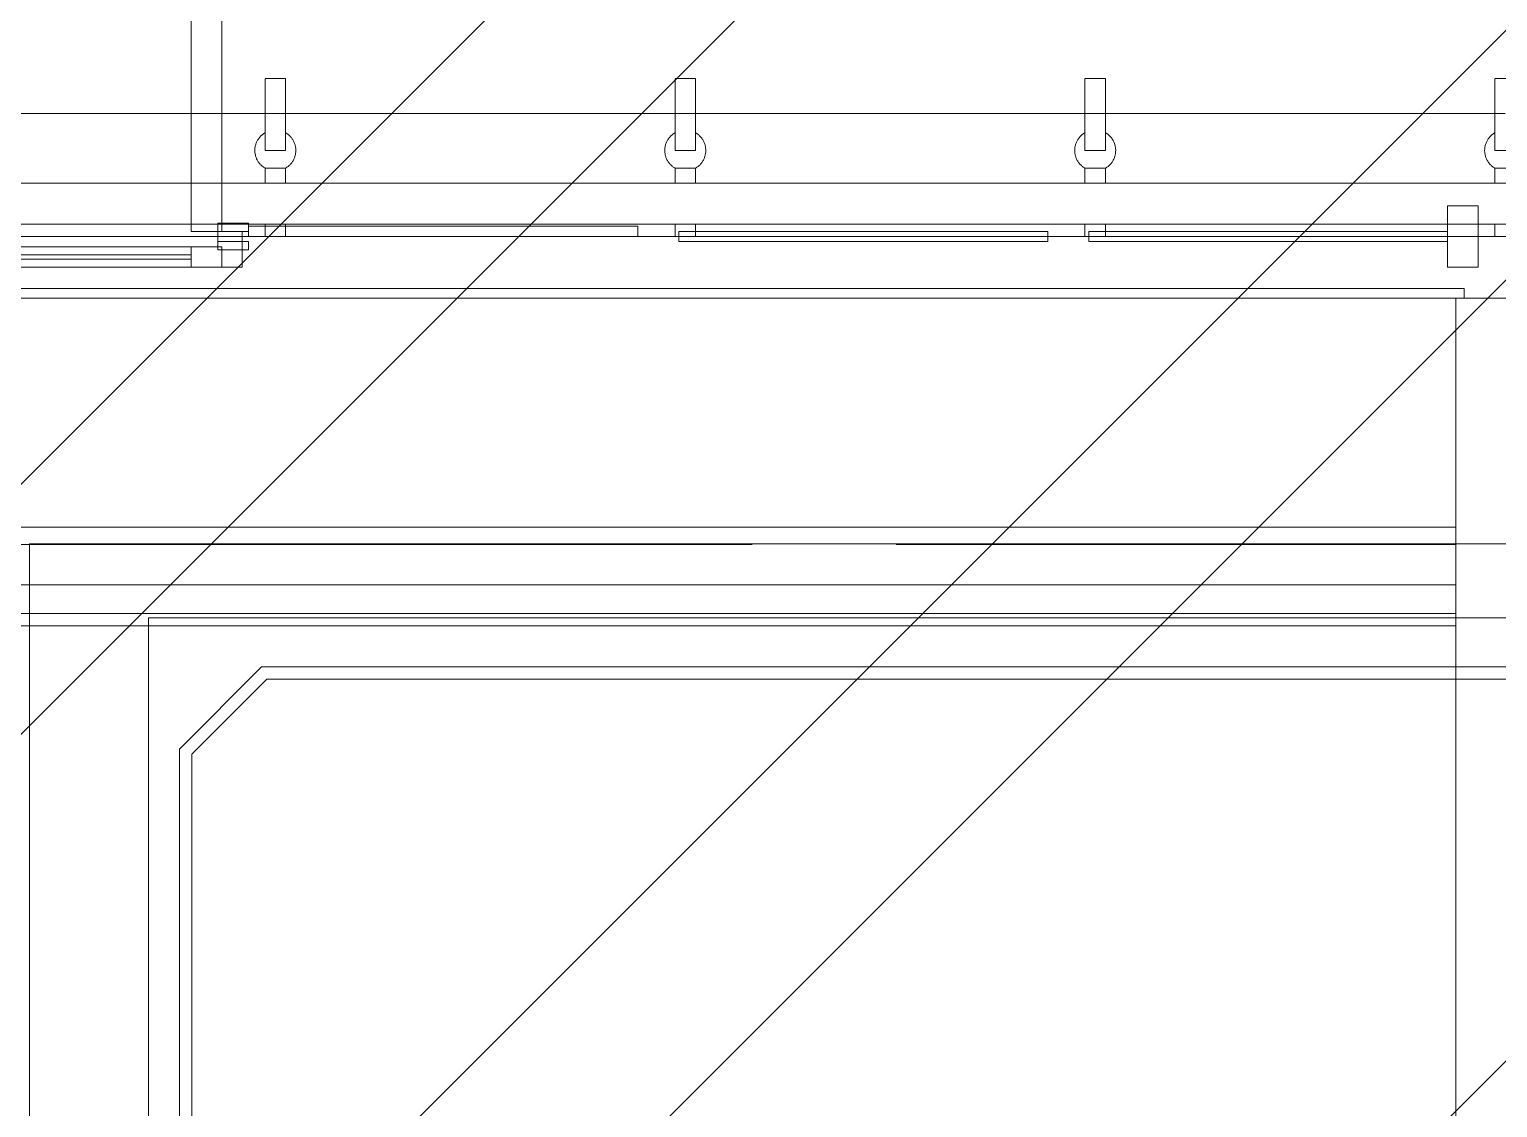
# Model space of a CAD drawing. Header units: millimetres. Extents: x -57519 to 497916, y -349472 to 446842.
# Drawn here: x 320453 to 324034, y 50032 to 52663 of the extents above; entities that cross this region are included whole.
import ezdxf

# ---------------------------------------------------------------- set-up
doc = ezdxf.new("R2010")
doc.units = ezdxf.units.MM
for name, color, linetype, lineweight in [('A-DETL-GENF', 92, 'Continuous', 5), ('A-DOOR', 31, 'Continuous', 5), ('A-DOOR-FRAM', 31, 'Continuous', 5), ('A-FLOR', 192, 'Continuous', 5), ('A-FLOR-PATT', 8, 'Continuous', 5), ('A-GENM', 13, 'Continuous', 5), ('A-GLAZ-CURT', 52, 'Continuous', 20), ('A-GLAZ-CWMG', 51, 'Continuous', 20), ('A-WALL', 113, 'Continuous', 20)]:
    doc.layers.add(name, color=color, linetype=linetype, lineweight=lineweight)

# ---------------------------------------------------------------- blocks, each defined once
blk = doc.blocks.new('DLN_Banner hook - DLN_Banner hook-V324-SITE COVERAGE')
at = {"layer": 'A-GENM'}
for p, q in [((-25, 0), (-24.1, 0)), ((-24.1, 0), (0, 0)), ((0, 0), (-12.5, 0)), ((0, 0), (25, 0)), ((12.5, 0), (0, 0)), ((-25, 0), (-25, -30)), ((25, -30), (25, 0)), ((-25, -130), (-25, -166.7)), ((25, -166.7), (25, -130)), ((-24.4, -166.7), (-25, -166.7)), ((-25, -166.7), (0, -166.7)), ((0, -166.7), (10.8, -166.7)), ((10.8, -166.7), (25, -166.7)), ((25, -166.7), (24.4, -166.7)), ((-25, -289.7), (-25, -210)), ((-25, -210), (25, -210)), ((25, -210), (25, -230.5)), ((48.7, -198.6), (48.2, -196.7)), ((49.1, -200.6), (48.7, -198.6)), ((49.4, -202.6), (49.1, -200.6)), ((-46.9, -227.3), (-46.2, -229.1)), ((-37.8, -242.7), (-36.5, -244.2)), ((25, -230.5), (25, -384.9)), ((-25, -312.2), (-25, -289.7)), ((-25, -379.2), (-25, -312.2)), ((-25, -384.9), (-25, -379.2)), ((-25, -384.9), (-25, -384.9)), ((-25, -385.6), (25, -385.6))]:
    blk.add_line(p, q, dxfattribs=at)
at = {"layer": 'A-GENM', "flags": 128}
for points in [[(-25, -166.7), (-26.7, -167.7), (-28.4, -168.8), (-30, -170), (-31.6, -171.2), (-33.1, -172.5), (-34.6, -173.9), (-36, -175.3), (-37.4, -176.8), (-38.7, -178.3), (-39.9, -179.9), (-41.1, -181.5), (-42.2, -183.1), (-43.2, -184.8), (-44.2, -186.6), (-45.1, -188.4), (-45.9, -190.2), (-46.7, -192), (-47.3, -193.9), (-48, -195.8), (-48.5, -197.8), (-48.9, -199.7), (-49.3, -201.7), (-49.6, -203.7), (-49.8, -205.6), (-49.9, -207.6), (-50, -209.6), (-50, -211.6), (-49.9, -213.6), (-49.7, -215.6), (-49.4, -217.6), (-49.1, -219.6), (-48.7, -221.5), (-48.2, -223.5), (-47.6, -225.4), (-46.9, -227.3)], [(48.2, -196.7), (47.6, -194.8), (47, -192.9), (46.3, -191), (45.5, -189.2), (44.6, -187.4), (43.7, -185.6), (42.6, -183.9), (41.6, -182.2), (40.4, -180.6), (39.2, -179), (37.9, -177.4), (36.6, -175.9), (35.2, -174.5), (33.8, -173.1), (32.3, -171.8), (30.7, -170.5), (29.1, -169.4), (27.5, -168.2), (25.8, -167.2), (25, -166.7)], [(49.9, -206.5), (49.7, -204.6), (49.4, -202.6)], [(49.6, -216.5), (49.8, -214.5), (49.9, -212.5), (50, -210.5)], [(50, -210.5), (50, -208.5), (49.9, -206.5)], [(-46.2, -229.1), (-45.4, -231), (-44.5, -232.8), (-43.6, -234.5), (-42.6, -236.3), (-41.5, -237.9), (-40.3, -239.6), (-39.1, -241.2), (-37.8, -242.7)], [(-36.5, -244.2), (-35.1, -245.6), (-33.6, -247), (-32.1, -248.3), (-30.6, -249.6), (-29, -250.8), (-27.3, -251.9), (-25.6, -252.9)], [(24.8, -253.4), (26.6, -252.4), (28.2, -251.3), (29.9, -250.1), (31.4, -248.9), (33, -247.6), (34.4, -246.2), (35.9, -244.8), (37.2, -243.4), (38.5, -241.9), (39.8, -240.3), (41, -238.7), (42.1, -237), (43.1, -235.3), (44.1, -233.6), (45, -231.8), (45.8, -230), (46.6, -228.1), (47.3, -226.2), (47.9, -224.3), (48.4, -222.4), (48.9, -220.5)], [(48.9, -220.5), (49.3, -218.5), (49.6, -216.5)]]:
    blk.add_lwpolyline(points, dxfattribs=at)
blk = doc.blocks.new('DLN_Banner hook - DLN_Banner hook-V325-SITE COVERAGE')
at = {"layer": 'A-GENM'}
for p, q in [((-25, 0), (25, 0)), ((12.5, 0), (-12.5, 0)), ((-25, 0), (-25, -30)), ((25, -30), (25, 0)), ((-25, -130), (-25, -166.7)), ((25, -166.7), (25, -130)), ((-24.4, -166.7), (-25, -166.7)), ((-25, -166.7), (-22.5, -166.7)), ((-22.5, -166.7), (-19.5, -166.7)), ((-19.5, -166.7), (-15.6, -166.7)), ((-15.6, -166.7), (0, -166.7)), ((0, -166.7), (25, -166.7)), ((25, -166.7), (24.4, -166.7)), ((25.8, -167.2), (25, -166.7)), ((-25, -384.9), (-25, -210)), ((-25, -210), (25, -210)), ((25, -210), (25, -267.7)), ((25, -267.7), (25, -289.7)), ((25, -289.7), (25, -312.2)), ((25, -312.2), (25, -384.9)), ((-25, -385.6), (25, -385.6)), ((25, -384.9), (25, -384.9))]:
    blk.add_line(p, q, dxfattribs=at)
at = {"layer": 'A-GENM', "flags": 128}
for points in [[(-25, -166.7), (-26.7, -167.7), (-28.4, -168.8), (-30, -170), (-31.6, -171.2), (-33.1, -172.5), (-34.6, -173.9), (-36, -175.3), (-37.4, -176.8), (-38.7, -178.3), (-39.9, -179.9), (-41.1, -181.5), (-42.2, -183.1), (-43.2, -184.8), (-44.2, -186.6), (-45.1, -188.4), (-45.9, -190.2), (-46.7, -192), (-47.3, -193.9), (-48, -195.8), (-48.5, -197.8), (-48.9, -199.7), (-49.3, -201.7), (-49.6, -203.7), (-49.8, -205.6), (-49.9, -207.6), (-50, -209.6), (-50, -211.6), (-49.9, -213.6), (-49.7, -215.6), (-49.4, -217.6), (-49.1, -219.6), (-48.7, -221.5), (-48.2, -223.5), (-47.6, -225.4), (-46.9, -227.3), (-46.2, -229.1), (-45.4, -231), (-44.5, -232.8), (-43.6, -234.5), (-42.6, -236.3), (-41.5, -237.9), (-40.3, -239.6), (-39.1, -241.2), (-37.8, -242.7), (-36.5, -244.2), (-35.1, -245.6), (-33.6, -247), (-32.1, -248.3), (-30.6, -249.6), (-29, -250.8), (-27.3, -251.9), (-25.6, -252.9)], [(24.8, -253.4), (26.6, -252.4), (28.2, -251.3), (29.9, -250.1), (31.4, -248.9), (33, -247.6), (34.4, -246.2), (35.9, -244.8), (37.2, -243.4), (38.5, -241.9), (39.8, -240.3), (41, -238.7), (42.1, -237), (43.1, -235.3), (44.1, -233.6), (45, -231.8), (45.8, -230), (46.6, -228.1), (47.3, -226.2), (47.9, -224.3), (48.4, -222.4), (48.9, -220.5), (49.3, -218.5), (49.6, -216.5), (49.8, -214.5), (49.9, -212.5), (50, -210.5), (50, -208.5), (49.9, -206.5), (49.7, -204.6), (49.4, -202.6), (49.1, -200.6), (48.7, -198.6), (48.2, -196.7), (47.6, -194.8), (47, -192.9), (46.3, -191), (45.5, -189.2), (44.6, -187.4), (43.7, -185.6), (42.6, -183.9), (41.6, -182.2), (40.4, -180.6), (39.2, -179), (37.9, -177.4), (36.6, -175.9), (35.2, -174.5), (33.8, -173.1)], [(33.8, -173.1), (32.3, -171.8), (30.7, -170.5), (29.1, -169.4), (27.5, -168.2), (25.8, -167.2)]]:
    blk.add_lwpolyline(points, dxfattribs=at)
blk = doc.blocks.new('DLN_Banner hook - DLN_Banner hook-V326-SITE COVERAGE')
at = {"layer": 'A-GENM'}
for p, q in [((-25, 0), (25, 0)), ((12.5, 0), (-12.5, 0)), ((-25, 0), (-25, -30)), ((25, -30), (25, 0)), ((-25, -130), (-25, -166.7)), ((25, -166.7), (25, -130)), ((-24.4, -166.7), (-25, -166.7)), ((-25, -166.7), (0, -166.7)), ((0, -166.7), (24.4, -166.7)), ((25, -166.7), (24.4, -166.7)), ((24.4, -166.7), (25, -166.7)), ((-48, -195.8), (-48.5, -197.8)), ((-25, -384.9), (-25, -210)), ((-25, -210), (25, -210)), ((25, -210), (25, -384.9)), ((-25, -385.6), (25, -385.6))]:
    blk.add_line(p, q, dxfattribs=at)
at = {"layer": 'A-GENM', "flags": 128}
for points in [[(-36, -175.3), (-37.4, -176.8), (-38.7, -178.3), (-39.9, -179.9), (-41.1, -181.5), (-42.2, -183.1), (-43.2, -184.8), (-44.2, -186.6), (-45.1, -188.4), (-45.9, -190.2), (-46.7, -192), (-47.3, -193.9), (-48, -195.8)], [(-25, -166.7), (-26.7, -167.7), (-28.4, -168.8), (-30, -170), (-31.6, -171.2), (-33.1, -172.5), (-34.6, -173.9), (-36, -175.3)], [(24.8, -253.4), (26.6, -252.4), (28.2, -251.3), (29.9, -250.1), (31.4, -248.9), (33, -247.6), (34.4, -246.2), (35.9, -244.8), (37.2, -243.4), (38.5, -241.9), (39.8, -240.3), (41, -238.7), (42.1, -237), (43.1, -235.3), (44.1, -233.6), (45, -231.8), (45.8, -230), (46.6, -228.1), (47.3, -226.2), (47.9, -224.3), (48.4, -222.4), (48.9, -220.5), (49.3, -218.5), (49.6, -216.5), (49.8, -214.5), (49.9, -212.5), (50, -210.5), (50, -208.5), (49.9, -206.5), (49.7, -204.6), (49.4, -202.6), (49.1, -200.6), (48.7, -198.6), (48.2, -196.7), (47.6, -194.8), (47, -192.9), (46.3, -191), (45.5, -189.2), (44.6, -187.4), (43.7, -185.6), (42.6, -183.9), (41.6, -182.2), (40.4, -180.6), (39.2, -179), (37.9, -177.4), (36.6, -175.9), (35.2, -174.5), (33.8, -173.1), (32.3, -171.8), (30.7, -170.5), (29.1, -169.4), (27.5, -168.2), (25.8, -167.2), (25, -166.7)], [(-48.5, -197.8), (-48.9, -199.7), (-49.3, -201.7), (-49.6, -203.7), (-49.8, -205.6), (-49.9, -207.6), (-50, -209.6), (-50, -211.6)], [(-50, -211.6), (-49.9, -213.6), (-49.7, -215.6), (-49.4, -217.6), (-49.1, -219.6), (-48.7, -221.5), (-48.2, -223.5), (-47.6, -225.4), (-46.9, -227.3), (-46.2, -229.1), (-45.4, -231), (-44.5, -232.8), (-43.6, -234.5), (-42.6, -236.3), (-41.5, -237.9), (-40.3, -239.6), (-39.1, -241.2), (-37.8, -242.7), (-36.5, -244.2), (-35.1, -245.6), (-33.6, -247), (-32.1, -248.3), (-30.6, -249.6), (-29, -250.8), (-27.3, -251.9), (-25.6, -252.9)]]:
    blk.add_lwpolyline(points, dxfattribs=at)
blk = doc.blocks.new('DLN_Banner hook - DLN_Banner hook-V327-SITE COVERAGE')
at = {"layer": 'A-GENM'}
for p, q in [((-25, 0), (-24.1, 0)), ((-24.1, 0), (-21.7, 0)), ((-21.7, 0), (25, 0)), ((12.5, 0), (-12.5, 0)), ((-25, 0), (-25, -30)), ((25, -30), (25, 0)), ((-25, -130), (-25, -166.7)), ((25, -166.7), (25, -130)), ((-30, -170), (-31.6, -171.2)), ((-24.4, -166.7), (-25, -166.7)), ((-25, -166.7), (0, -166.7)), ((0, -166.7), (5.6, -166.7)), ((5.6, -166.7), (22.5, -166.7)), ((22.5, -166.7), (24.4, -166.7)), ((25, -166.7), (24.4, -166.7)), ((24.4, -166.7), (25, -166.7)), ((37.9, -177.4), (36.6, -175.9)), ((39.2, -179), (37.9, -177.4)), ((40.4, -180.6), (39.2, -179)), ((-49.9, -207.6), (-50, -209.6)), ((-45.9, -190.2), (-46.7, -192)), ((-45.1, -188.4), (-45.9, -190.2)), ((-25, -247.6), (-25, -210)), ((-25, -210), (25, -210)), ((25, -210), (25, -217.7)), ((41.6, -182.2), (40.4, -180.6)), ((42.6, -183.9), (41.6, -182.2)), ((43.7, -185.6), (42.6, -183.9)), ((44.6, -187.4), (43.7, -185.6)), ((45.5, -189.2), (44.6, -187.4)), ((46.3, -191), (45.5, -189.2)), ((47, -192.9), (46.3, -191)), ((49.4, -202.6), (49.1, -200.6)), ((49.7, -204.6), (49.4, -202.6)), ((49.6, -216.5), (49.8, -214.5)), ((49.9, -206.5), (49.7, -204.6)), ((49.8, -214.5), (49.9, -212.5)), ((50, -208.5), (49.9, -206.5)), ((49.9, -212.5), (50, -210.5)), ((50, -210.5), (50, -208.5)), ((-49.4, -217.6), (-49.1, -219.6)), ((-47.6, -225.4), (-46.9, -227.3)), ((-46.9, -227.3), (-46.2, -229.1)), ((-46.2, -229.1), (-45.4, -231)), ((-45.4, -231), (-44.5, -232.8)), ((-44.5, -232.8), (-43.6, -234.5)), ((-43.6, -234.5), (-42.6, -236.3)), ((-42.6, -236.3), (-41.5, -237.9)), ((-41.5, -237.9), (-40.3, -239.6)), ((-25, -289.7), (-25, -247.6)), ((25, -217.7), (25, -230.5)), ((25, -230.5), (25, -267.7)), ((28.2, -251.3), (29.9, -250.1)), ((34.4, -246.2), (35.9, -244.8)), ((35.9, -244.8), (37.2, -243.4)), ((37.2, -243.4), (38.5, -241.9)), ((38.5, -241.9), (39.8, -240.3)), ((39.8, -240.3), (41, -238.7)), ((46.6, -228.1), (47.3, -226.2)), ((47.3, -226.2), (47.9, -224.3)), ((47.9, -224.3), (48.4, -222.4)), ((48.4, -222.4), (48.9, -220.5)), ((48.9, -220.5), (49.3, -218.5)), ((49.3, -218.5), (49.6, -216.5)), ((25, -267.7), (25, -289.7)), ((-25, -312.2), (-25, -289.7)), ((-25, -333.7), (-25, -312.2)), ((25, -289.7), (25, -312.2)), ((25, -312.2), (25, -333.7)), ((-25, -352.8), (-25, -333.7)), ((-25, -379.2), (-25, -352.8)), ((25, -333.7), (25, -379.2)), ((-25, -384.9), (-25, -379.2)), ((-25, -384.9), (-25, -385.6)), ((-25, -385.6), (-25, -384.9)), ((-25, -385.6), (25, -385.6)), ((25, -379.2), (25, -384.9))]:
    blk.add_line(p, q, dxfattribs=at)
at = {"layer": 'A-GENM', "flags": 128}
for points in [[(-31.6, -171.2), (-33.1, -172.5), (-34.6, -173.9), (-36, -175.3), (-37.4, -176.8), (-38.7, -178.3), (-39.9, -179.9), (-41.1, -181.5), (-42.2, -183.1), (-43.2, -184.8), (-44.2, -186.6), (-45.1, -188.4)], [(-25, -166.7), (-26.7, -167.7), (-28.4, -168.8), (-30, -170)], [(33.8, -173.1), (32.3, -171.8), (30.7, -170.5), (29.1, -169.4), (27.5, -168.2), (25.8, -167.2), (25, -166.7)], [(36.6, -175.9), (35.2, -174.5), (33.8, -173.1)], [(-50, -209.6), (-50, -211.6), (-49.9, -213.6), (-49.7, -215.6), (-49.4, -217.6)], [(-49.3, -201.7), (-49.6, -203.7), (-49.8, -205.6), (-49.9, -207.6)], [(-48, -195.8), (-48.5, -197.8), (-48.9, -199.7), (-49.3, -201.7)], [(-46.7, -192), (-47.3, -193.9), (-48, -195.8)], [(49.1, -200.6), (48.7, -198.6), (48.2, -196.7), (47.6, -194.8), (47, -192.9)], [(-49.1, -219.6), (-48.7, -221.5), (-48.2, -223.5), (-47.6, -225.4)], [(-40.3, -239.6), (-39.1, -241.2), (-37.8, -242.7)], [(-37.8, -242.7), (-36.5, -244.2), (-35.1, -245.6), (-33.6, -247), (-32.1, -248.3), (-30.6, -249.6), (-29, -250.8), (-27.3, -251.9), (-25.6, -252.9)], [(29.9, -250.1), (31.4, -248.9), (33, -247.6), (34.4, -246.2)], [(41, -238.7), (42.1, -237), (43.1, -235.3), (44.1, -233.6), (45, -231.8), (45.8, -230), (46.6, -228.1)], [(24.8, -253.4), (26.6, -252.4), (28.2, -251.3)]]:
    blk.add_lwpolyline(points, dxfattribs=at)
blk = doc.blocks.new('System Panel - _DLN__12_12mm laminated clear glass 3-11282543-SITE COVERAGE')
at = {"layer": 'A-GLAZ-CURT', "lineweight": 5}
for p, q in [((475, 25), (-475, 25)), ((-475, 25), (-475, 12.5)), ((-475, 12.5), (-475, 25)), ((475, 25), (-475, 25)), ((-475, 12.5), (-475, 0)), ((-475, 0), (-475, 12.5)), ((-475, 0), (475, 0)), ((-475, 0), (475, 0)), ((475, 0), (475, 25)), ((475, 25), (475, 0))]:
    blk.add_line(p, q, dxfattribs=at)
blk = doc.blocks.new('System Panel - _DLN__12_12mm laminated clear glass-12865625-SITE COVERAGE')
at = {"layer": 'A-GLAZ-CURT', "lineweight": 5}
for p, q in [((450, 12.5), (-450, 12.5)), ((-450, 12.5), (-450, -12.5)), ((-450, -12.5), (-450, 12.5)), ((450, 12.5), (-450, 12.5)), ((450, -12.5), (450, 12.5)), ((450, 12.5), (450, -12.5)), ((-450, -12.5), (450, -12.5)), ((-450, -12.5), (450, -12.5))]:
    blk.add_line(p, q, dxfattribs=at)
blk = doc.blocks.new('System Panel - _DLN__12_12mm laminated clear glass-11282545-SITE COVERAGE')
at = {"layer": 'A-GLAZ-CURT', "lineweight": 5}
for p, q in [((437.5, 12.5), (-437.5, 12.5)), ((-437.5, 12.5), (-437.5, -12.5)), ((-437.5, -12.5), (-437.5, 12.5)), ((437.5, 12.5), (-437.5, 12.5)), ((437.5, -12.5), (437.5, 12.5)), ((437.5, 12.5), (437.5, -12.5)), ((-437.5, -12.5), (437.5, -12.5)), ((-437.5, -12.5), (437.5, -12.5))]:
    blk.add_line(p, q, dxfattribs=at)
blk = doc.blocks.new('Rectangular Mullion - DLN_75 x 150mm _WD_-STUR_ OPENING Corten-14010579-SITE COVERAGE')
at = {"layer": 'A-GLAZ-CWMG', "lineweight": 5}
for p, q in [((-75, 75), (0, 75)), ((-75, -75), (-75, 75)), ((0, 75), (0, -75)), ((0, -75), (0, 0.9)), ((-75, 0), (-75, -12.5)), ((-75, -12.5), (-75, -75)), ((0, -75), (-75, -75)), ((-75, -75), (0, -75))]:
    blk.add_line(p, q, dxfattribs=at)
blk = doc.blocks.new('DLN-Double Door_X Corten - Double Glazing Door-1900 x 2800 _WH_-AUTO Corten-V565-SITE COVERAGE')
at = {"layer": 'A-DOOR'}
for p, q in [((-935, 947.5), (-860, 947.5)), ((-935, 32.5), (-935, 947.5)), ((-860, 947.5), (-860, 12.5)), ((860, 947.5), (860, 12.5)), ((935, 947.5), (860, 947.5)), ((935, 32.5), (935, 942.8)), ((-167.5, 60), (-132.5, 60)), ((-167.5, 60), (-167.5, 25)), ((-167.5, 60), (-132.5, 60)), ((-167.5, -15), (-167.5, 60)), ((-132.5, 60), (-132.5, -15)), ((-132.5, 60), (-132.5, 25)), ((132.5, 60), (167.5, 60)), ((132.5, 25), (132.5, 60)), ((132.5, -15), (132.5, 60)), ((132.5, 60), (167.5, 60)), ((167.5, 25), (167.5, 60)), ((167.5, 60), (167.5, -15)), ((-935, 15.2), (-935, 32.5)), ((-925, 12.5), (-935, 12.5)), ((-860, 12.5), (-925, 12.5)), ((-132.5, 25), (-167.5, 25)), ((-167.5, 25), (-167.5, -15)), ((-167.5, 25), (-167.5, -15)), ((-167.5, 25), (-167.5, -15)), ((-132.5, 25), (-167.5, 25)), ((-132.5, -15), (-132.5, 25)), ((-132.5, 25), (-132.5, -15)), ((-132.5, -15), (-132.5, 25)), ((132.5, 25), (132.5, -15)), ((167.5, 25), (132.5, 25)), ((132.5, -15), (132.5, 25)), ((167.5, 25), (132.5, 25)), ((132.5, 25), (132.5, -15)), ((167.5, -15), (167.5, 25)), ((167.5, -15), (167.5, 25)), ((167.5, -15), (167.5, 25)), ((860, 12.5), (925, 12.5)), ((925, 12.5), (935, 12.5)), ((935, 12.5), (935, 29.8)), ((-935, -25), (-925, -25)), ((-935, -75), (-935, -25)), ((-935, -25), (-860, -25)), ((-935, -50), (-935, -32.5)), ((-925, -25), (-185, -25)), ((-185, -25), (-860, -25)), ((-860, -45), (-860, -25)), ((-860, -25), (-860, -75)), ((-167.5, -15), (-185, -15)), ((-185, -15), (-115, -15)), ((-167.5, -15), (-185, -15)), ((-185, -15), (-167.5, -15)), ((-185, -15), (-185, -25)), ((-185, -15), (-185, -25)), ((-185, -15), (-185, -25)), ((-185, -15), (-185, -25)), ((-115, -25), (-185, -25)), ((-185, -25), (-115, -25)), ((-115, -25), (-185, -25)), ((-185, -25), (-115, -25)), ((-115, -25), (-185, -25)), ((-185, -25), (-115, -25)), ((-167.5, -15), (-132.5, -15)), ((-132.5, -15), (-167.5, -15)), ((-132.5, -15), (-167.5, -15)), ((-167.5, -15), (-132.5, -15)), ((-134.1, -15), (-167.5, -15)), ((-134.1, -15), (-167.5, -15)), ((-167.5, -15), (-134.1, -15)), ((-115, -15), (-132.5, -15)), ((-115, -15), (-132.5, -15)), ((-132.5, -15), (-115, -15)), ((-115, -25), (-115, -15)), ((-115, -15), (-115, -25)), ((-115, -25), (-115, -15)), ((-115, -15), (-115, -25)), ((-75, -25), (-115, -25)), ((-115, -25), (0, -25)), ((-75, -25), (-75, -45)), ((-75, -75), (-75, -25)), ((-75, -25), (0, -25)), ((0, -50), (0, -25)), ((0, -25), (0, -75)), ((115, -25), (0, -25)), ((0, -50), (0, -25)), ((75, -25), (0, -25)), ((0, -25), (0, -75)), ((75, -25), (115, -25)), ((75, -25), (75, -45)), ((75, -75), (75, -25)), ((115, -15), (185, -15)), ((132.5, -15), (115, -15)), ((115, -15), (132.5, -15)), ((132.5, -15), (115, -15)), ((115, -15), (115, -25)), ((115, -25), (115, -15)), ((115, -15), (115, -25)), ((115, -25), (115, -15)), ((115, -25), (185, -25)), ((185, -25), (115, -25)), ((115, -25), (185, -25)), ((185, -25), (115, -25)), ((185, -25), (115, -25)), ((115, -25), (185, -25)), ((132.5, -15), (167.5, -15)), ((167.5, -15), (132.5, -15)), ((167.5, -15), (132.5, -15)), ((132.5, -15), (167.5, -15)), ((167.5, -15), (132.5, -15)), ((132.5, -15), (167.5, -15)), ((167.5, -15), (132.5, -15)), ((185, -15), (167.5, -15)), ((167.5, -15), (185, -15)), ((185, -15), (167.5, -15)), ((185, -25), (185, -15)), ((185, -25), (185, -15)), ((185, -25), (185, -15)), ((185, -25), (185, -15)), ((925, -25), (185, -25)), ((185, -25), (860, -25)), ((860, -45), (860, -25)), ((935, -25), (860, -25)), ((860, -25), (860, -75)), ((935, -25), (925, -25)), ((935, -32.5), (935, -25)), ((935, -75), (935, -25)), ((935, -75), (935, -32.5)), ((-935, -75), (-935, -50)), ((-860, -45), (-75, -45)), ((-860, -45), (-75, -45)), ((-860, -55), (-860, -45)), ((-75, -55), (-860, -55)), ((-75, -55), (-860, -55)), ((-860, -75), (-860, -55)), ((-75, -45), (-75, -55)), ((-75, -55), (-75, -75)), ((0, -75), (0, -50)), ((0, -75), (0, -50)), ((75, -55), (75, -45)), ((860, -45), (75, -45)), ((860, -45), (75, -45)), ((75, -45), (75, -55)), ((75, -45), (75, -55)), ((75, -55), (860, -55)), ((75, -55), (860, -55)), ((75, -55), (75, -75)), ((860, -55), (860, -45)), ((860, -55), (860, -45)), ((860, -55), (860, -45)), ((860, -75), (860, -55)), ((-185, -75), (-935, -75)), ((-860, -75), (-935, -75)), ((-860, -75), (-185, -75)), ((-115, -75), (-185, -75)), ((-185, -75), (-115, -75)), ((-115, -75), (-185, -75)), ((-185, -75), (-115, -75)), ((-185, -75), (-185, -85)), ((-185, -75), (-185, -85)), ((-185, -75), (-185, -85)), ((-185, -75), (-185, -85)), ((-185, -75), (-115, -75)), ((-115, -75), (-185, -75)), ((-115, -85), (-185, -85)), ((-185, -85), (-167.5, -85)), ((-167.5, -85), (-185, -85)), ((-185, -85), (-167.5, -85)), ((-132.5, -85), (-167.5, -85)), ((-167.5, -85), (-167.5, -125)), ((-167.5, -85), (-167.5, -125)), ((-167.5, -85), (-167.5, -125)), ((-167.5, -85), (-132.5, -85)), ((-167.5, -85), (-132.5, -85)), ((-132.5, -85), (-167.5, -85)), ((-167.5, -160), (-167.5, -85)), ((-167.5, -85), (-134.1, -85)), ((-134.1, -85), (-167.5, -85)), ((-167.5, -85), (-134.1, -85)), ((-132.5, -125), (-132.5, -85)), ((-132.5, -85), (-132.5, -125)), ((-132.5, -85), (-132.5, -160)), ((-132.5, -125), (-132.5, -85)), ((-132.5, -85), (-115, -85)), ((-115, -85), (-132.5, -85)), ((-132.5, -85), (-115, -85)), ((-115, -85), (-115, -75)), ((-115, -75), (-115, -85)), ((-115, -85), (-115, -75)), ((-115, -75), (-115, -85)), ((-115, -75), (-75, -75)), ((0, -75), (-115, -75)), ((0, -75), (-75, -75)), ((0, -75), (15, -75)), ((0, -75), (75, -75)), ((60, -75), (15, -75)), ((15, -75), (60, -75)), ((15, -75), (15, -80)), ((15, -75), (15, -80)), ((15, -75), (60, -75)), ((60, -80), (15, -80)), ((15, -80), (60, -80)), ((22.5, -80), (22.5, -85)), ((22.5, -80), (52.5, -80)), ((52.5, -80), (22.5, -80)), ((22.5, -85), (52.5, -85)), ((52.5, -85), (22.5, -85)), ((52.5, -85), (52.5, -80)), ((60, -80), (60, -75)), ((60, -75), (60, -80)), ((60, -75), (115, -75)), ((115, -75), (75, -75)), ((115, -75), (185, -75)), ((185, -75), (115, -75)), ((115, -75), (185, -75)), ((185, -75), (115, -75)), ((115, -75), (115, -85)), ((115, -85), (115, -75)), ((115, -75), (115, -85)), ((115, -85), (115, -75)), ((115, -75), (185, -75)), ((185, -75), (115, -75)), ((115, -85), (132.5, -85)), ((185, -85), (115, -85)), ((115, -85), (132.5, -85)), ((132.5, -85), (115, -85)), ((167.5, -85), (132.5, -85)), ((132.5, -85), (132.5, -125)), ((132.5, -85), (167.5, -85)), ((132.5, -160), (132.5, -85)), ((132.5, -125), (132.5, -85)), ((132.5, -85), (132.5, -125)), ((132.5, -85), (167.5, -85)), ((167.5, -85), (132.5, -85)), ((132.5, -85), (167.5, -85)), ((132.5, -85), (167.5, -85)), ((167.5, -85), (132.5, -85)), ((167.5, -125), (167.5, -85)), ((167.5, -125), (167.5, -85)), ((167.5, -125), (167.5, -85)), ((167.5, -85), (167.5, -160)), ((167.5, -85), (185, -85)), ((167.5, -85), (185, -85)), ((185, -85), (167.5, -85)), ((185, -85), (185, -75)), ((185, -85), (185, -75)), ((185, -85), (185, -75)), ((185, -85), (185, -75)), ((185, -75), (935, -75)), ((860, -75), (185, -75)), ((860, -75), (935, -75)), ((-167.5, -125), (-132.5, -125)), ((-167.5, -125), (-167.5, -150)), ((-167.5, -125), (-132.5, -125)), ((-132.5, -125), (-132.5, -150)), ((132.5, -125), (167.5, -125)), ((132.5, -160), (132.5, -125)), ((132.5, -125), (167.5, -125)), ((167.5, -160), (167.5, -125)), ((-167.5, -150), (-167.5, -160)), ((-132.5, -160), (-167.5, -160)), ((-132.5, -160), (-167.5, -160)), ((-132.5, -150), (-132.5, -160)), ((167.5, -160), (132.5, -160)), ((167.5, -160), (132.5, -160))]:
    blk.add_line(p, q, dxfattribs=at)
for centre, start, end in [((-935, 12.5), 359.5, 90), ((935, 12.5), 90, 180.5)]:
    blk.add_arc(centre, 935, start, end, dxfattribs=at)
at = {"layer": 'A-DOOR-FRAM'}
for p, q in [((-925, 32.5), (-1000, 32.5)), ((-1000, 32.5), (-1000, 12.5)), ((-925, 32.5), (-1000, 32.5)), ((-1000, 12.5), (-1000, 32.5)), ((-1000, 12.5), (-925, 12.5)), ((-1000, 12.5), (-985, 12.5)), ((-985, 12.5), (-925, 12.5)), ((-985, 12.5), (-985, -75)), ((-925, 12.5), (-985, 12.5)), ((-985, 12.5), (-925, 12.5)), ((-985, -12.5), (-985, 12.5)), ((-925, 12.5), (-925, 32.5)), ((-925, 32.5), (-925, 12.5)), ((-925, -25), (-925, 12.5)), ((-925, 12.5), (-925, -12.5)), ((1000, 32.5), (925, 32.5)), ((925, 32.5), (925, 12.5)), ((925, 12.5), (925, 32.5)), ((925, 32.5), (1000, 32.5)), ((925, 12.5), (1000, 12.5)), ((985, 12.5), (925, 12.5)), ((985, 12.5), (925, 12.5)), ((925, 12.5), (925, -25)), ((925, -12.5), (925, 12.5)), ((925, 12.5), (985, 12.5)), ((985, -75), (985, 12.5)), ((985, 12.5), (985, -12.5)), ((1000, 12.5), (989.1, 12.5)), ((1000, 12.5), (1000, 32.5)), ((1000, 32.5), (1000, 25)), ((1000, 25), (1000, 12.5)), ((-925, -12.5), (-1000, -12.5)), ((-1000, -12.5), (-1000, -32.5)), ((-985, -12.5), (-1000, -12.5)), ((-1000, -32.5), (-1000, -12.5)), ((-1000, -32.5), (-925, -32.5)), ((-1000, -32.5), (-985, -32.5)), ((-925, -12.5), (-985, -12.5)), ((-985, -32.5), (-985, -16.5)), ((-985, -32.5), (-925, -32.5)), ((-985, -50), (-985, -32.5)), ((-935, -75), (-935, -25)), ((-935, -25), (-925, -25)), ((-925, -25), (-935, -25)), ((-935, -32.5), (-935, -50)), ((-925, -32.5), (-925, -12.5)), ((-925, -12.5), (-925, -32.5)), ((-925, -12.5), (-925, -25)), ((1000, -12.5), (925, -12.5)), ((925, -12.5), (925, -32.5)), ((925, -32.5), (925, -12.5)), ((925, -12.5), (985, -12.5)), ((925, -25), (925, -12.5)), ((925, -25), (935, -25)), ((935, -25), (925, -25)), ((925, -32.5), (1000, -32.5)), ((985, -32.5), (925, -32.5)), ((935, -25), (935, -75)), ((935, -32.5), (935, -25)), ((935, -75), (935, -32.5)), ((985, -12.5), (985, -28.5)), ((985, -32.5), (985, -75)), ((989.1, -12.5), (1000, -12.5)), ((1000, -32.5), (989.1, -32.5)), ((1000, -32.5), (1000, -12.5)), ((1000, -12.5), (1000, -32.5)), ((-985, -75), (-985, -50)), ((-935, -50), (-935, -75)), ((-985, -75), (-935, -75)), ((-935, -75), (-985, -75)), ((935, -75), (985, -75)), ((985, -75), (935, -75))]:
    blk.add_line(p, q, dxfattribs=at)

msp = doc.modelspace()

# ---------------------------------------------------------------- hatches: boundary and pattern name
at = {"layer": 'A-DETL-GENF'}
h = msp.add_hatch(dxfattribs=at)
h.set_pattern_fill('FP_40', color=250, style=0, pattern_type=2)
h.set_pattern_definition([(45, (248763.4, 0), (-1257.236, 1257.236), []), (45, (248763.4, 1905), (-1257.236, 1257.236), [])])
h.paths.add_polyline_path([(325750.1, -8642.5), (328562.7, -8642.5), (328562.7, 4657.5), (341312.7, 4657.5), (341312.7, 30557.5), (342712.7, 30557.5), (342712.7, 48907.7), (339962.7, 48907.7), (339962.7, 52157.5), (338962.7, 52157.5), (338962.7, 53757.5), (297512.7, 53757.5), (297512.7, 52247.5), (286277.7, 52247.5), (286277.7, 34407.5), (285902.7, 34407.5), (285902.7, 7407.5), (286277.7, 7407.5), (286277.7, -2267.5), (315555.2, -2267.5), (315555.2, -8642.5), (321257.1, -8642.5)], flags=0)
at = {"layer": 'A-FLOR-PATT'}
h = msp.add_hatch(dxfattribs=at)
h.set_pattern_fill('FP_4', color=256, style=0, pattern_type=2)
h.set_pattern_definition([(0, (248763.4, 0), (2337.5, 1062.5), [15937.5, -2125, 5312.5, -1062.5]), (0, (250176.6, 531.2), (-1062.5, 1413.125), [3187.5, -350.625, 6375, -796.875]), (0, (249294.7, 903.1), (5525, 711.875), [8500, -1487.5, 4250, -1062.5])])
h.paths.add_polyline_path([(312802.7, 51307.5), (323932.7, 51307.5), (323932.7, 52007.5), (323952.7, 52007.5), (323952.7, 52030.5), (312802.7, 52030.5), (312802.7, 51869.2)], flags=0)

# ---------------------------------------------------------------- linework, layer by layer
at = {"layer": 'A-FLOR'}
for p, q in [((311602.7, 52457.5), (324052.7, 52457.5)), ((319854.6, 52157.5), (320912.1, 52157.5)), ((320915.5, 52157.5), (320972.1, 52157.5)), ((320976.2, 52157.5), (322937.1, 52157.5)), ((339121.7, 52157.5), (322942, 52157.5)), ((327752.7, 52007.5), (312052.7, 52007.5)), ((323952.7, 52030.5), (319854.6, 52030.5)), ((323952.7, 52007.5), (323952.7, 52030.5)), ((323503.6, 51407.5), (324907.7, 51407.5)), ((312802.7, 51307.5), (323932.7, 51307.5))]:
    msp.add_line(p, q, dxfattribs=at)
at = {"layer": 'A-FLOR', "color": 10}
for p, q in [((321040.2, 52157.5), (321065.2, 52157.5)), ((321076.9, 52157.5), (322028.6, 52157.5)), ((322040.2, 52157.5), (322065.2, 52157.5)), ((322076.9, 52157.5), (323028.6, 52157.5)), ((323040.2, 52157.5), (323065.2, 52157.5)), ((323076.9, 52157.5), (324028.6, 52157.5))]:
    msp.add_line(p, q, dxfattribs=at)
at = {"layer": 'A-WALL', "lineweight": 5}
for p, q in [((318595.7, 52287.5), (328595.7, 52287.5)), ((328595.7, 52187.5), (318595.7, 52187.5)), ((311902.7, 52157.5), (321028.6, 52157.5)), ((312052.7, 52157.5), (335202.7, 52157.5)), ((335052.7, 52007.5), (312052.7, 52007.5)), ((320452.7, 48782.5), (320452.7, 51407.5)), ((320452.7, 51407.5), (334452.7, 51407.5)), ((320743.7, 51227.5), (320743.7, 40548.5)), ((334282.7, 51227.5), (320743.7, 51227.5)), ((320818.7, 50906.9), (321019.3, 51107.5)), ((320848.7, 50894.5), (321031.7, 51077.5)), ((324202.7, 51107.5), (321019.3, 51107.5)), ((334066.7, 51077.5), (321031.7, 51077.5)), ((320818.7, 40943.1), (320818.7, 50906.9)), ((320848.7, 40955.5), (320848.7, 50894.5))]:
    msp.add_line(p, q, dxfattribs=at)
at = {"layer": 'A-WALL', "lineweight": 18}
for p, q in [((324052.7, 52007.5), (323932.7, 52007.5)), ((323932.7, 52007.5), (323932.7, 49872.5)), ((323932.7, 51237.5), (313202.7, 51237.5)), ((313202.7, 51207.5), (323932.7, 51207.5))]:
    msp.add_line(p, q, dxfattribs=at)

# ---------------------------------------------------------------- block references
at = {"layer": 'A-DOOR'}
msp.add_blockref('DLN-Double Door_X Corten - Double Glazing Door-1900 x 2800 _WH_-AUTO Corten-V565-SITE COVERAGE', (319987.1, 52157.5), dxfattribs=at)
at = {"layer": 'A-GENM', "rotation": 180}
for name, p in [('DLN_Banner hook - DLN_Banner hook-V327-SITE COVERAGE', (321052.7, 52157.5)), ('DLN_Banner hook - DLN_Banner hook-V326-SITE COVERAGE', (322052.7, 52157.5)), ('DLN_Banner hook - DLN_Banner hook-V325-SITE COVERAGE', (323052.7, 52157.5)), ('DLN_Banner hook - DLN_Banner hook-V324-SITE COVERAGE', (324052.7, 52157.5))]:
    msp.add_blockref(name, p, dxfattribs=at)
at = {"layer": 'A-GLAZ-CURT', "lineweight": 5}
for name, p in [('System Panel - _DLN__12_12mm laminated clear glass 3-11282543-SITE COVERAGE', (321462.1, 52157.5)), ('System Panel - _DLN__12_12mm laminated clear glass-12865625-SITE COVERAGE', (322487.1, 52157.5)), ('System Panel - _DLN__12_12mm laminated clear glass-11282545-SITE COVERAGE', (323474.6, 52157.5))]:
    msp.add_blockref(name, p, dxfattribs=at)
at = {"layer": 'A-GLAZ-CWMG', "lineweight": 5, "extrusion": (0, 0, -1), "rotation": 180}
msp.add_blockref('Rectangular Mullion - DLN_75 x 150mm _WD_-STUR_ OPENING Corten-14010579-SITE COVERAGE', (-323987.1, 52157.5), dxfattribs=at)

doc.saveas('drawing.dxf')
